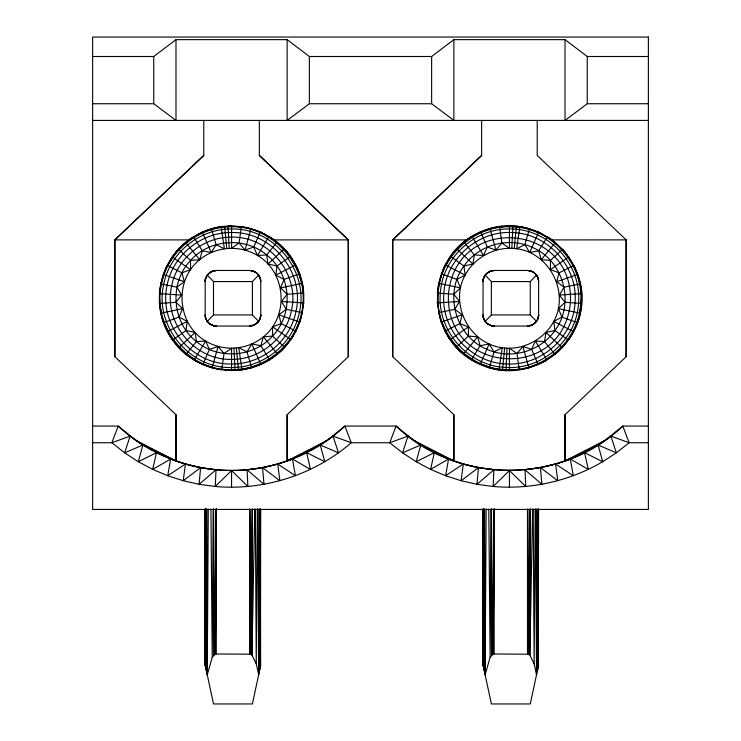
<?xml version="1.0" encoding="UTF-8"?>
<svg xmlns="http://www.w3.org/2000/svg" width="741" height="741" viewBox="0 0 741 741"><rect width="100%" height="100%" fill="white"/><g stroke="black" fill="none" stroke-linecap="round" stroke-linejoin="round"><path stroke-width="1.11" d="M648.375 426.075L622.801 426.075C562.048 484.873 456.827 484.966 396.074 426.056L344.926 426.075C300.726 467.784 233.091 481.724 175.988 460.995L175.988 414.71L114.855 356.699L114.827 239.88L203.775 155.425L203.775 120.413M205.489 666.576L205.516 509.104L205.6 667.085M260.304 667.085L260.73 509.178M92.625 426.075L118.208 426.066C162.436 467.738 229.988 481.539 287.137 461.004L287.137 414.71L348.27 356.699L348.298 239.88L259.35 155.425L259.35 120.413M648.375 442.748L629.146 442.748L616.345 452.825L602.692 461.726L584.538 452.658C544.366 472.851 496.275 475.935 453.863 460.995L453.863 414.71L392.73 356.699L392.702 239.88L481.65 155.425L481.65 120.413M483.364 666.576L483.391 509.104L483.475 667.085M538.179 667.085L538.605 509.178M579.564 454.715L565.013 461.004L565.013 414.71L626.145 356.699L626.145 239.806L626.145 356.699M578.767 317.324C574.997 331.718 566.374 344.834 554.935 354.374L544.552 341.582L545.922 332.468L554.916 330.532C575.387 303.384 563.493 260.128 532.019 247.262C508.595 236.453 478.603 244.762 463.959 265.973C443.489 293.121 455.382 336.377 486.856 349.243C510.28 360.052 540.272 351.743 554.916 330.532L553.777 321.39C569.718 292.315 549.535 252.857 516.644 248.754C496.118 245.817 474.87 256.858 465.098 275.115C449.157 304.19 469.34 343.648 502.231 347.751C522.757 350.688 544.005 339.647 553.777 321.39L561.928 317.102L577.434 322.668C600.284 264.509 535.641 205.572 479.955 232.294C423.491 255.626 423.806 341.203 480.177 364.313C524.545 386.098 583.287 349.326 581.324 299.503M205.34 665.89L205.507 509.178M206.609 509.086L206.294 670.299L205.627 509.086L205.627 514.875M215.353 654.099L216.215 509.058L215.353 654.099L212.222 657.378L207.248 674.782L206.72 509.076M260.295 509.113L259.813 669.364L259.322 509.113M483.215 665.89L483.382 509.178M484.484 509.086L484.16 670.299L483.502 509.086L483.502 514.875M493.228 654.099L494.09 509.058L493.228 654.099L490.097 657.378L485.123 674.782L484.595 509.076M538.17 509.113L537.688 669.364L537.197 509.113M160.084 292.732L160.575 284.822L163.363 274.402L167.234 265.361L181.906 272.864L190.53 269.641L190.576 260.434C209.527 239.065 244.845 236.509 266.677 254.932C291.315 273.966 294.186 313.684 272.549 336.071C253.598 357.44 218.28 359.996 196.448 341.573C171.81 322.539 168.939 282.821 190.576 260.434L199.746 259.656C215.955 246.336 239.528 244.632 257.488 255.478C286.183 272.077 289.388 316.287 263.379 336.849C247.17 350.169 223.597 351.873 205.637 341.027C176.942 324.428 173.737 280.218 199.746 259.656L202.256 250.801L193.605 236.777C159.963 256.46 148.922 304.644 170.597 337.016C188.696 366.656 229.349 378.901 260.823 364.313C298.123 348.937 315.129 300.086 295.613 264.833C279.209 231.748 235.731 216.567 202.302 232.192L188.964 239.899L184.852 243.78M252.431 509.206L251.977 655.072L256.266 663.843L258.655 674.782L259.183 509.076M243.9 368.944C259.424 366.841 273.855 358.468 284.664 347.242L272.549 336.071L272.586 326.864L281.219 323.641L295.891 331.144L290.824 339.573L272.586 326.864M530.306 509.206L529.852 655.072L534.141 663.843L536.53 674.782L537.058 509.076M580.916 292.732L580.425 284.822L577.637 274.402L573.766 265.361L559.094 272.864L556.648 281.737L564.096 287.165L580.24 283.886L581.537 293.631L581.5 303.467L565.059 302.282L558.371 308.608L561.928 317.102M207.248 674.782L208.286 509.076M485.123 674.782L486.161 509.076M213.251 509.206L212.222 657.378L210.916 509.206M254.765 509.048L251.977 655.072L251.384 654.562L252.357 509.141M257.331 509.141L256.266 663.843L255.321 509.141M491.126 509.206L490.097 657.378L488.791 509.206M532.64 509.048L529.852 655.072L529.259 654.562L530.232 509.141M535.206 509.141L534.141 663.843L533.196 509.141M216.066 509.132L214.631 654.488L213.565 509.132M252.273 509.086L250.773 654.201L251.384 654.562M493.941 509.132L492.506 654.488L491.44 509.132M530.148 509.086L528.648 654.201L529.259 654.562M92.625 442.748L111.854 442.748L124.655 452.825L138.308 461.726L152.702 469.386L170.68 459.022L185.426 464.023L200.579 467.627L216.001 469.803L215.279 486.485C264.092 490.875 314.175 474.768 351.271 442.748L389.729 442.748L407.985 436.116L420.768 445.008L453.863 460.995L453.863 414.71M430.16 450.259L413.691 440.302L396.074 426.075L389.729 442.748L402.53 452.825L416.183 461.726L430.577 469.386L448.555 459.022L463.301 464.023L478.454 467.627L493.877 469.803L493.154 486.485C531.093 489.782 569.857 481.02 602.692 461.726L598.107 445.008L610.89 436.116L629.146 442.748L622.801 426.075L605.184 440.302L588.715 450.259M205.211 280.533L205.164 314.925C205.025 320.862 210.361 326.151 216.279 326.04L249.624 326.04C255.534 326.151 260.869 320.844 260.739 314.925L260.739 281.58C260.878 275.643 255.543 270.354 249.624 270.465L216.279 270.465C210.37 270.354 205.035 275.661 205.164 281.58C205.137 276.532 208.86 272.114 213.64 270.78M260.693 315.972L260.739 314.925C260.767 319.973 257.044 324.391 252.264 325.725M483.086 280.533L483.039 314.925C482.9 320.862 488.236 326.151 494.154 326.04L527.499 326.04C533.409 326.151 538.744 320.844 538.614 314.925L538.614 281.58C538.753 275.643 533.418 270.354 527.499 270.465L494.154 270.465C488.245 270.354 482.91 275.661 483.039 281.58C483.012 276.532 486.735 272.114 491.515 270.78M538.568 315.972L538.614 314.925C538.642 319.973 534.919 324.391 530.139 325.725M505.955 370.417L507.029 348.214M512.92 226.088L511.846 248.291M175.941 302.282L181.647 295.057L176.904 287.165L160.76 283.886L159.463 293.631L159.5 303.467L175.941 302.282L182.629 308.608L179.072 317.102L163.566 322.668L160.88 313.202L159.463 302.884L159.676 299.503M438.403 308.441L437.338 302.884L437.551 299.503M437.959 292.732L438.45 284.822L441.441 273.837L445.387 264.833L465.098 275.115L463.959 265.973L450.519 256.442C458.346 245.929 468.664 237.213 480.724 231.952L487.272 247.077L495.979 250.078L501.861 243.002L499.629 226.672L489.996 228.673L479.955 232.294L494.367 227.598L504.056 226.57M504.63 348.038L502.491 370.167L512.8 370.074M514.245 248.467L516.384 226.338L506.205 226.348M162.233 317.324L162.872 320.658L167.512 331.672L172.644 340.063L186.084 330.532L187.223 321.39L179.072 317.102M275.902 275.115L295.613 264.833L299.559 273.837L284.053 279.403L275.902 275.115L277.041 265.973L290.481 256.442L284.257 248.828L274.161 239.899L260.276 231.952L253.728 247.077L257.488 255.478L266.677 254.932L277.06 242.131L269.011 236.472L257.488 255.478M236.37 348.038L238.509 370.167L231.562 370.5L231.562 348.27L223.986 353.503L221.754 369.833L212.121 367.832L218.104 346.427L209.397 349.428L202.849 364.553L194.114 360.033L205.637 341.027L209.397 349.428M211.546 228.83L216.113 244.669L224.356 248.754L221.161 226.755L211.546 228.83L202.08 232.294L216.492 227.598L231.562 226.005L231.562 248.235L239.139 243.002L241.371 226.672L251.004 228.673L261.036 232.285L246.633 227.589L236.944 226.57M499.036 369.75L502.231 347.751L493.988 351.836L489.421 367.675L499.036 369.75L509.438 370.5L509.438 348.27L517.014 353.503L519.246 369.833L528.879 367.832L522.896 346.427L517.014 353.503M463.959 265.973L472.953 264.037L474.323 254.923L463.94 242.131L471.989 236.472L483.512 255.478L487.272 247.077M170.68 459.022L167.716 475.731L183.231 480.724L199.125 484.318L215.279 486.485L231.562 470.535L247.846 486.485L247.124 469.803L262.546 467.627L277.699 464.023L292.445 459.022L310.423 469.386L306.663 452.658L287.137 461.004L287.137 414.71M448.555 459.022L445.591 475.731L461.106 480.724L477 484.318L493.154 486.485L509.438 470.535L525.721 486.485L524.998 469.803L540.421 467.627L555.574 464.023L570.32 459.022L588.298 469.386L584.538 452.658M295.891 331.144L300.253 320.658L300.892 317.324M302.597 308.441L303.662 302.884L303.449 299.503M579.832 311.766L581.537 302.884M260.415 666.576L260.684 665.288M260.563 665.844L252.403 703.95L213.501 703.95L205.164 665.048L205.266 665.501L205.174 509.206L205.183 665.112M538.438 665.89L538.596 665.112M538.438 665.844L530.278 703.95L491.376 703.95L483.039 665.048L483.141 665.501L483.049 509.206L483.058 665.112M175.988 414.71L175.988 461.004L156.462 452.658L152.702 469.386L167.716 475.731L185.426 464.023L183.231 480.724L200.579 467.627L199.125 484.318L216.001 469.803M413.691 440.302L453.863 460.995L434.337 452.658L430.577 469.386L445.591 475.731L463.301 464.023L461.106 480.724L478.454 467.627L477 484.318L493.877 469.803M459.781 323.641L468.405 326.864L450.176 339.573L445.109 331.144L459.781 323.641L462.227 314.768L454.779 309.34L438.635 312.619L441.238 322.103L462.227 314.768M253.728 247.077L245.021 250.078L251.004 228.673M249.513 368.231L260.823 364.313L269.52 359.728L260.86 345.704L263.379 336.849L272.549 336.071M524.887 244.669L529.454 228.83L519.839 226.755L516.644 248.754L524.887 244.669L529.695 252.524L538.744 250.801L547.395 236.777L555.398 242.502L565.198 252.31L567.615 256.136M160.575 284.822L163.353 276.217M164.4 272.994L166.132 267.612L172.301 256.932L178.461 249.263L190.576 260.434M438.45 284.822L441.228 276.217M442.275 272.994L444.007 267.612L450.519 256.442M156.462 452.658L138.308 461.726L142.893 445.008L130.11 436.116L124.655 452.825L142.893 445.008L175.988 460.995L161.436 454.715M407.985 436.116L402.53 452.825L420.768 445.008L416.183 461.726L434.337 452.658M205.489 278.903L207.248 275.096L212.222 271.234M260.415 317.602L258.655 321.409L253.681 325.271M483.364 278.903L485.123 275.096L490.097 271.234M538.29 317.602L536.53 321.409L531.556 325.271M280.496 287.897L302.245 283.303L303.625 293.038L287.184 294.223L280.496 287.897L284.053 279.403M554.916 330.532L568.356 340.063L573.488 331.672L578.128 320.658M480.177 364.313L489.18 343.981L480.131 345.704L471.48 359.728L480.177 364.313L491.487 368.231L497.1 368.944M556.148 243.78L552.036 239.899L538.698 232.192L529.695 252.524M535.363 341.027L546.886 360.033L538.151 364.553L531.603 349.428L535.363 341.027L544.552 341.582M284.664 347.242L292.528 337.016L300.253 320.658M454.779 309.34L459.522 301.448L453.816 294.223L437.375 293.038L438.755 283.303L460.504 287.897L456.947 279.403L441.441 273.837M565.059 302.282L559.353 295.057L564.096 287.165M202.256 250.801L211.305 252.524L216.113 244.669M228.2 370.074L231.562 370.5L241.964 369.75L251.579 367.675L247.012 351.836L251.82 343.981L260.86 345.704M166.132 267.612L169.152 262.833M170.365 260.915L171.569 259.007M173.385 256.136C180.239 245.456 190.928 237.583 202.302 232.192L211.305 252.524M444.007 267.612L447.027 262.833M448.24 260.915L450.056 258.053M451.26 256.136L453.677 252.31L459.439 246.883M281.219 323.641L278.773 314.768L299.762 322.103L302.365 312.619L286.221 309.34L281.478 301.448L287.184 294.223M162.872 320.658L170.597 337.016L178.868 347.677L186.065 354.374L196.448 341.573L205.637 341.027M463.477 354.003L477.621 336.849L468.442 336.071L456.336 347.242L463.477 354.003L474.657 361.58L491.487 368.231M576.6 272.994L574.868 267.612L568.699 256.932L562.539 249.263L550.433 260.434L541.254 259.656L555.398 242.502M287.48 343.111L280.987 350.956L275.495 354.939M289.638 340.499L292.528 337.016M565.355 343.111L558.862 350.956L553.37 354.939M568.236 339.628L570.403 337.016M207.248 321.409L205.544 317.806L205.164 314.925C205.146 320.019 208.962 324.669 213.927 325.79L209.638 323.836L207.248 321.409L213.501 314.925L213.501 281.58L207.248 275.096M258.655 321.409L252.403 314.925L252.403 281.58L258.655 275.096L256.266 272.669L251.977 270.715C256.942 271.836 260.758 276.486 260.739 281.58L260.36 278.699L258.655 275.096M485.123 321.409L483.419 317.806L483.039 314.925C483.021 320.019 486.837 324.669 491.802 325.79L487.513 323.836L485.123 321.409L491.376 314.925L491.376 281.58L485.123 275.096M536.53 321.409L530.278 314.925L530.278 281.58L536.53 275.096L534.141 272.669L529.852 270.715C534.817 271.836 538.633 276.486 538.614 281.58L538.235 278.699L536.53 275.096M203.775 155.425L114.827 239.88L188.974 239.899L202.302 232.192M481.65 155.425L392.702 239.88L466.849 239.899L471.795 237.064M175.802 252.31L181.564 246.883M462.727 243.78L466.839 239.899M453.816 294.223L460.504 287.897M178.868 347.677L195.078 332.468L196.448 341.573M266.677 254.932L268.047 264.037L284.257 248.828M310.84 450.259L327.318 440.302L344.926 426.056L351.271 442.748L333.015 436.116L320.232 445.008L287.137 461.004L301.698 454.715M92.625 56.501L153.757 56.501L175.988 39.643L287.137 39.643L309.368 56.501L431.632 56.501L453.863 39.643L565.013 39.643L587.243 56.501L648.375 56.501M453.863 39.643L453.863 120.413L431.632 103.74L309.368 103.74L287.137 120.413L287.137 39.643M648.375 103.74L587.243 103.74L565.013 120.413L565.013 39.643M176.904 287.165L184.352 281.737L181.906 272.864M278.773 314.768L286.221 309.34M266.343 361.58L273.661 356.264M521.775 368.944L527.388 368.231L544.218 361.58L551.536 356.264M559.094 272.864L550.461 269.641L568.699 256.932M544.218 361.58L554.935 354.374M473.786 235.925L480.724 231.952M456.947 279.403L465.098 275.115M167.512 331.672L187.223 321.39M287.137 461.004L327.318 440.302M565.013 414.71L565.013 460.995L605.184 440.302M565.013 461.004L598.107 445.008L616.345 452.825L610.89 436.116M210.722 271.956L216.279 270.465L213.399 270.845M252.505 325.66L249.624 326.04L255.182 324.549M488.597 271.956L494.154 270.465L491.274 270.845M530.38 325.66L527.499 326.04L533.057 324.549M130.11 436.116L111.854 442.748L118.199 426.075L135.816 440.302L152.294 450.259M556.648 281.737L577.637 274.402M527.388 368.231L538.151 364.553M160.88 313.202L182.629 308.608M231.562 370.5L234.925 370.074M238.296 369.648L240.538 369.37M515.051 369.796L518.413 369.37M216.492 227.598L225.107 226.69M228.33 226.348L234.795 226.348M215.779 653.979L250.773 654.201L249.773 509.086L250.254 654.007M493.654 653.979L528.648 654.201L527.648 509.086L528.129 654.007M437.338 302.874L459.522 301.448M559.353 295.057L581.537 293.631M215.353 270.502L216.279 270.465M493.228 270.502L494.154 270.465M249.624 326.04L250.551 326.003M527.499 326.04L528.426 326.003M92.625 103.74L153.757 103.74L175.988 120.413L175.988 39.643M92.625 120.413L648.375 120.413M269.205 237.064L274.161 239.899L348.298 239.88L259.35 155.425M213.501 281.58L252.403 281.58M491.376 281.58L530.278 281.58M213.501 314.925L252.403 314.925M491.376 314.925L530.278 314.925M474.323 254.923L483.512 255.478M159.463 293.631L181.647 295.057M281.478 301.448L303.662 302.874M512.67 226.348L509.438 226.005L509.438 248.235L501.861 243.002M515.893 226.69L524.508 227.598L538.92 232.294L529.454 228.83M500.462 369.37L502.704 369.648M506.075 370.074L509.438 370.5M202.849 364.553L213.612 368.231L219.225 368.944M222.587 369.37L225.949 369.796M530.38 270.845L527.499 270.465L530.38 270.845L529.259 270.604M252.505 270.845L249.624 270.465L252.505 270.845L251.384 270.604M491.274 325.66L494.154 326.04L491.274 325.66L492.395 325.901M213.399 325.66L216.279 326.04L213.399 325.66L214.519 325.901M516.384 226.338L524.508 227.598M558.371 308.608L580.12 313.202M268.047 264.037L277.041 265.973M186.084 330.532L195.078 332.468M522.896 346.427L531.603 349.428M184.352 281.737L163.363 274.402M186.065 354.374L196.782 361.58L213.612 368.231M439.311 454.715L453.863 461.004M247.012 351.836L238.769 347.751L241.964 369.75M306.663 452.658L324.817 461.726L320.232 445.008L338.47 452.825L333.015 436.116M135.816 440.302L175.988 460.995M553.777 321.39L573.488 331.672M260.276 231.952L267.214 235.925M538.698 232.192L552.036 239.899L626.173 239.88L537.225 155.425L537.225 120.413M172.301 256.932L190.53 269.641M274.142 239.889L278.273 243.78M465.505 354.939L460.013 350.956L453.52 343.111M467.339 356.264L474.657 361.58M187.63 354.939L182.138 350.956L175.645 343.111M189.464 356.264L196.782 361.58M524.998 469.803L541.875 484.318L540.421 467.627L557.769 480.724L555.574 464.023L573.284 475.731L570.32 459.022M247.124 469.803L264 484.318L262.546 467.627L279.894 480.724L277.699 464.023L295.409 475.731L292.445 459.022M456.743 248.828L472.953 264.037M545.922 332.468L562.132 347.677M559.436 246.883L565.198 252.31M281.561 246.883L287.323 252.31L289.74 256.136M440.108 317.324L440.747 320.658L448.472 337.016L451.362 340.499M239.139 243.002L245.021 250.078M218.104 346.427L223.986 353.503M170.597 337.016L172.764 339.628M185.602 242.502L199.746 259.656M263.379 336.849L277.523 354.003M448.472 337.016L456.336 347.242M569.431 259.007L570.635 260.915M571.848 262.833L574.868 267.612M290.944 258.053L292.76 260.915M293.973 262.833L296.993 267.612L298.725 272.994M489.18 343.981L493.988 351.836M290.481 256.442L296.993 267.612M251.82 343.981L260.823 364.313M440.747 320.658L445.109 331.144M577.647 276.217L580.425 284.822M299.772 276.217L302.55 284.822L303.041 292.732M538.744 250.801L541.254 259.656M477.621 336.849L480.131 345.704M489.996 228.673L495.979 250.078M299.559 273.837L302.55 284.822M538.179 278.496L538.438 279.635M483.215 316.87L483.475 318.009M260.304 278.496L260.563 279.635M205.34 316.87L205.6 318.009M483.086 665.27L483.049 509.178M205.211 665.27L205.174 509.178M159.463 302.884L161.167 311.766M224.616 226.338L226.755 248.467M228.08 226.088L229.154 248.291M233.971 348.214L235.045 370.417M535.493 509.076L536.53 674.782M257.618 509.076L258.655 674.782M550.433 260.434L550.461 269.641M468.405 326.864L468.442 336.071M538.272 509.178L538.512 665.501M491.311 509.095L491.515 655.359M260.397 509.178L260.637 665.501M213.436 509.095L213.64 655.359M587.243 56.501L587.243 103.74M527.499 509.206L527.499 653.933M509.438 470.535L509.438 487.207M494.154 509.206L494.154 653.933M431.632 56.501L431.632 103.74M392.73 239.806L392.73 356.699M348.27 239.806L348.27 356.699M309.368 56.501L309.368 103.74M249.624 509.206L249.624 653.933M231.562 470.535L231.562 487.207M216.279 509.206L216.279 653.933M153.757 56.501L153.757 103.74M114.855 239.806L114.855 356.699M206.1 667.057L206.091 669.364L206.081 667.057M438.135 293.093C434.476 331.783 467.182 368.62 505.992 369.657C543.496 372.214 578.767 340.953 580.74 303.412C584.399 264.722 551.693 227.885 512.883 226.848C475.379 224.291 440.108 255.552 438.135 293.093M440.349 293.251C436.801 330.736 468.497 366.434 506.103 367.443C542.44 369.907 576.618 339.628 578.526 303.254C582.074 265.769 550.378 230.071 512.772 229.062C476.435 226.598 442.257 256.877 440.349 293.251M443.868 293.51C440.506 329.087 470.581 362.96 506.27 363.914C540.754 366.258 573.191 337.516 575.007 302.995C578.369 267.418 548.294 233.545 512.605 232.591C478.121 230.247 445.684 258.989 443.868 293.51M448.462 293.844C444.563 374.437 562.66 382.986 570.413 302.661C574.312 222.068 456.215 213.519 448.462 293.844M483.975 667.057L483.966 669.364L483.956 667.057M205.266 280.107L205.164 281.58L205.544 278.699L205.266 280.107M260.739 314.925L260.36 317.806L260.739 314.925M483.141 280.107L483.039 281.58L483.419 278.699L483.141 280.107M538.614 314.925L538.235 317.806L538.614 314.925M161.501 284.035C151.599 326.485 188.001 371 231.562 369.74C264.593 370.167 295.492 344.982 301.624 312.47C311.526 270.02 275.124 225.505 231.562 226.765C198.532 226.338 167.633 251.523 161.501 284.035M163.678 284.479C154.082 325.605 189.353 368.74 231.562 367.517C263.574 367.934 293.501 343.528 299.447 312.026C309.043 270.9 273.772 227.765 231.562 228.988C199.551 228.571 169.624 252.977 163.678 284.479M167.142 285.183C158.037 324.206 191.502 365.146 231.562 363.988C261.934 364.377 290.342 341.221 295.983 311.322C305.088 272.299 271.623 231.359 231.562 232.517C201.191 232.128 172.783 255.284 167.142 285.183M171.653 286.091C163.187 322.391 194.309 360.459 231.562 359.385C259.813 359.746 286.23 338.211 291.472 310.414C299.938 274.114 268.816 236.046 231.562 237.12C203.312 236.759 176.895 258.294 171.653 286.091M648.375 37.05L92.625 37.05L92.625 509.438L648.375 509.438L648.375 37.05"/></g></svg>
